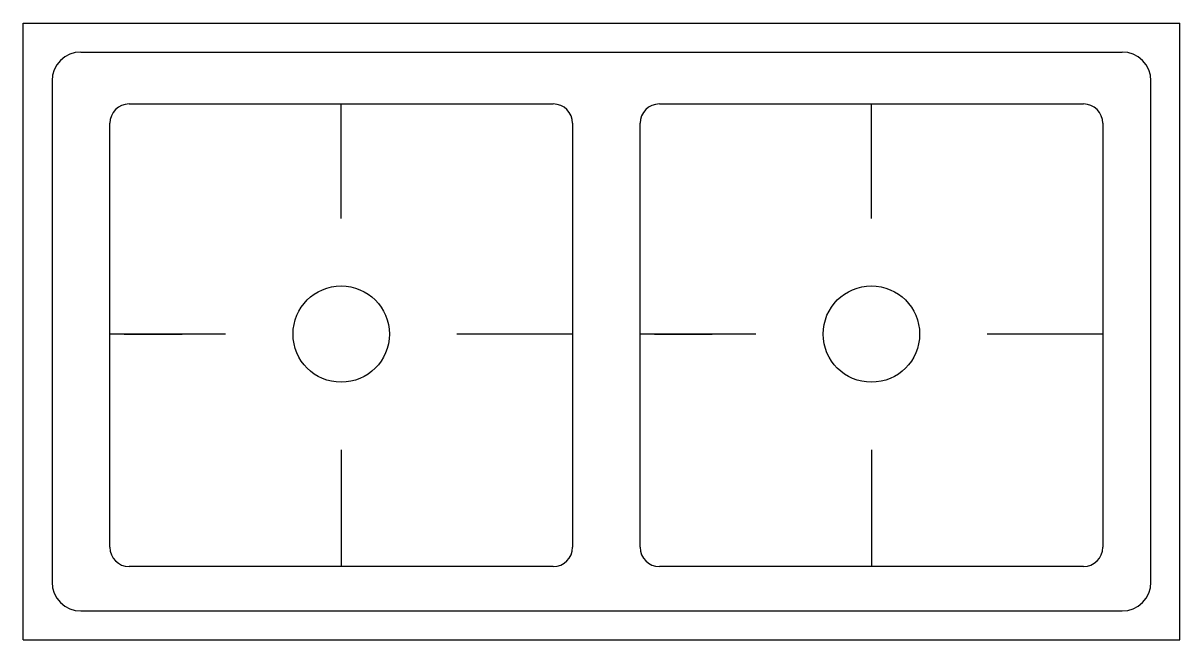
# Model space of a CAD drawing. Extents: x 0 to 60, y 0 to 32.
import ezdxf

# ---------------------------------------------------------------- set-up
doc = ezdxf.new("R2010")
doc.units = 0
doc.header["$LTSCALE"] = 25
doc.header["$MEASUREMENT"] = 0
doc.layers.get('0').update_dxf_attribs({"linetype": 'CONTINUOUS'})

msp = doc.modelspace()

# ---------------------------------------------------------------- linework, layer by layer
at = {"color": 0, "linetype": 'ByBlock'}
for p, q in [((0, 32), (60, 32)), ((0, 0), (0, 32)), ((60, 0), (60, 32)), ((3, 30.5), (57, 30.5)), ((1.5, 29), (1.5, 3)), ((58.5, 3), (58.5, 29)), ((5.5, 27.805), (27.5, 27.805)), ((16.5, 21.867), (16.5, 27.805)), ((33, 27.805), (55, 27.805)), ((44, 21.867), (44, 27.805)), ((4.5, 4.805), (4.5, 26.805)), ((28.5, 26.805), (28.5, 4.805)), ((32, 4.805), (32, 26.805)), ((56, 26.805), (56, 4.805)), ((10.5, 15.867), (4.5, 15.867)), ((5.248, 15.867), (8.248, 15.867)), ((28.5, 15.867), (22.5, 15.867)), ((38, 15.867), (32, 15.867)), ((32.748, 15.867), (35.748, 15.867)), ((56, 15.867), (50, 15.867)), ((16.5, 9.867), (16.5, 3.805)), ((44, 9.867), (44, 3.805)), ((27.5, 3.805), (5.5, 3.805)), ((55, 3.805), (33, 3.805)), ((3, 1.5), (57, 1.5)), ((0, 0), (60, 0))]:
    msp.add_line(p, q, dxfattribs=at)
for centre in [(16.5, 15.867), (44, 15.867)]:
    msp.add_circle(centre, 2.5, dxfattribs=at)
for centre, radius, start, end in [((3, 29), 1.5, 90, 180), ((57, 29), 1.5, 0, 90), ((5.5, 26.805), 1, 90, 180), ((27.5, 26.805), 1, 0, 90), ((33, 26.805), 1, 90, 180), ((55, 26.805), 1, 0, 90), ((5.5, 4.805), 1, 180, 270), ((27.5, 4.805), 1, 270, 0), ((33, 4.805), 1, 180, 270), ((55, 4.805), 1, 270, 0), ((3, 3), 1.5, 180, 270), ((57, 3), 1.5, 270, 0)]:
    msp.add_arc(centre, radius, start, end, dxfattribs=at)

doc.saveas('drawing.dxf')
